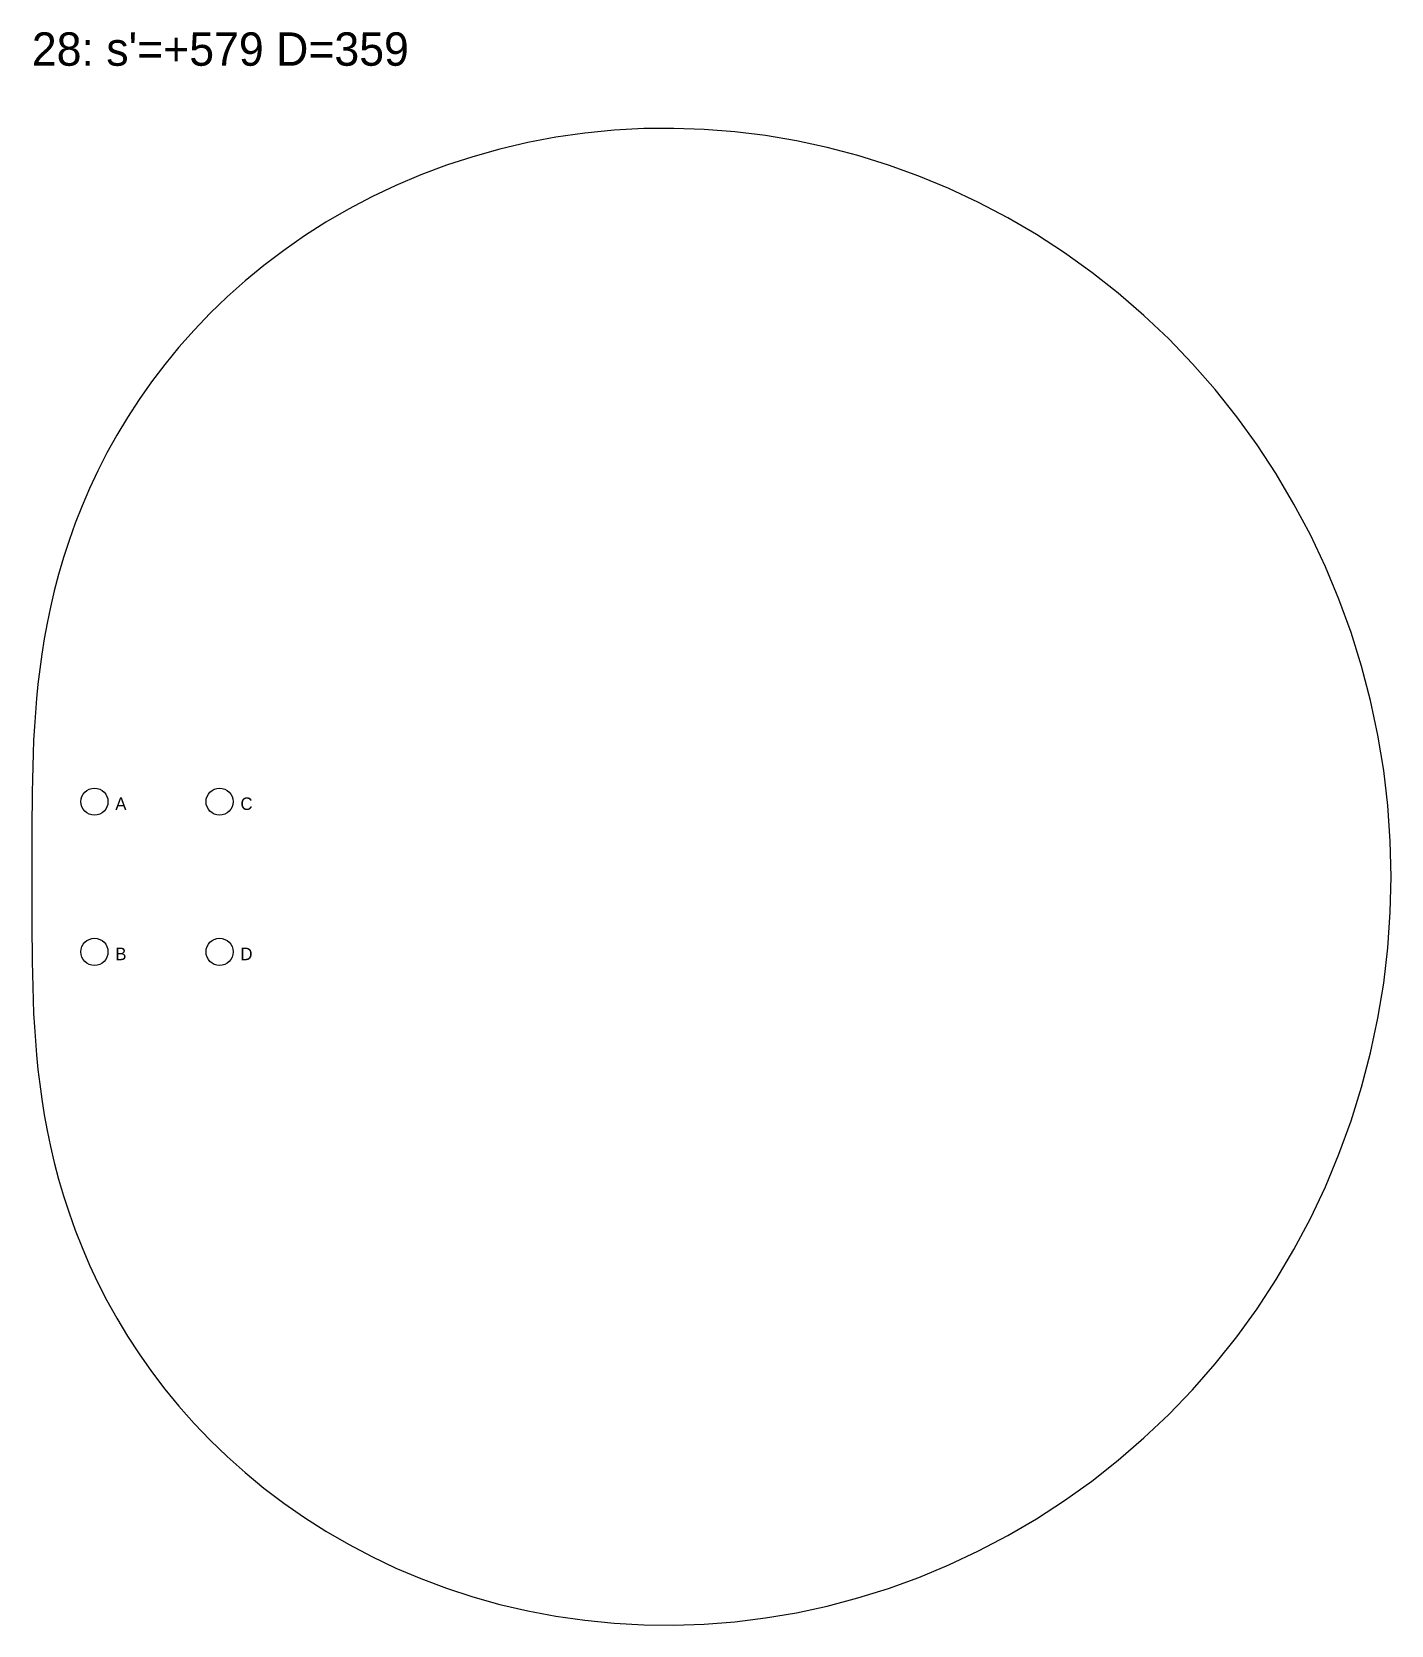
# Model space of a CAD drawing. Header units: millimetres. Extents: x 0 to 326, y -179 to 202.
import ezdxf

# ---------------------------------------------------------------- set-up
doc = ezdxf.new("R2010")
doc.units = ezdxf.units.MM
for name, color, linetype in [('DOWEL', 5, 'CONTINUOUS'), ('SLAB_00', 2, 'CONTINUOUS'), ('TEXT', 1, 'CONTINUOUS')]:
    doc.layers.add(name, color=color, linetype=linetype)

msp = doc.modelspace()

# ---------------------------------------------------------------- linework, layer by layer
at = {"layer": 'DOWEL'}
for centre in [(15, 18), (45, 18), (15, -18), (45, -18)]:
    msp.add_circle(centre, 3.25, dxfattribs=at)
at = {"layer": 'SLAB_00'}
msp.add_lwpolyline([(325.832, 0), (325.633, 8.527), (325.038, 17.033), (324.049, 25.497), (322.668, 33.9), (320.9, 42.22), (318.75, 50.438), (316.225, 58.534), (313.332, 66.489), (310.079, 74.284), (306.478, 81.901), (302.538, 89.322), (298.271, 96.531), (293.69, 103.512), (288.808, 110.25), (283.64, 116.73), (278.202, 122.939), (272.507, 128.865), (266.574, 134.495), (260.419, 139.82), (254.06, 144.83), (247.514, 149.518), (240.8, 153.875), (233.936, 157.896), (226.941, 161.576), (219.835, 164.911), (212.635, 167.898), (205.36, 170.537), (198.031, 172.826), (190.665, 174.767), (183.28, 176.361), (175.896, 177.612), (168.529, 178.523), (161.198, 179.098), (153.918, 179.346), (146.707, 179.271), (139.58, 178.882), (132.552, 178.188), (125.638, 177.198), (118.851, 175.922), (112.204, 174.371), (105.709, 172.557), (99.377, 170.491), (93.219, 168.187), (87.243, 165.658), (81.458, 162.916), (75.871, 159.975), (70.49, 156.851), (65.319, 153.555), (60.362, 150.104), (55.624, 146.511), (51.107, 142.79), (46.812, 138.955), (42.741, 135.022), (38.893, 131.002), (35.266, 126.911), (31.86, 122.76), (28.67, 118.563), (25.694, 114.333), (22.927, 110.08), (20.364, 105.817), (18, 101.553), (15.828, 97.3), (13.841, 93.066), (12.033, 88.86), (10.394, 84.691), (8.918, 80.564), (7.595, 76.488), (6.416, 72.467), (5.374, 68.506), (4.459, 64.61), (3.661, 60.782), (2.971, 57.024), (2.381, 53.338), (1.881, 49.725), (1.462, 46.186), (1.116, 42.718), (0.834, 39.323), (0.609, 35.996), (0.432, 32.737), (0.296, 29.54), (0.195, 26.404), (0.122, 23.323), (0.072, 20.292), (0.039, 17.306), (0.019, 14.36), (0.008, 11.447), (0.002, 8.561), (0, 5.696), (0, 2.845), (0, 0), (0, -2.845), (0, -5.696), (0.002, -8.561), (0.008, -11.447), (0.019, -14.36), (0.039, -17.306), (0.072, -20.292), (0.122, -23.323), (0.195, -26.404), (0.296, -29.54), (0.432, -32.737), (0.609, -35.996), (0.834, -39.323), (1.116, -42.718), (1.462, -46.186), (1.881, -49.725), (2.381, -53.338), (2.971, -57.024), (3.661, -60.782), (4.459, -64.61), (5.374, -68.506), (6.416, -72.467), (7.595, -76.488), (8.918, -80.564), (10.394, -84.691), (12.033, -88.86), (13.841, -93.066), (15.828, -97.3), (18, -101.553), (20.364, -105.817), (22.927, -110.08), (25.694, -114.333), (28.67, -118.563), (31.86, -122.76), (35.266, -126.911), (38.893, -131.002), (42.741, -135.022), (46.812, -138.955), (51.107, -142.79), (55.624, -146.511), (60.362, -150.104), (65.319, -153.555), (70.49, -156.851), (75.871, -159.975), (81.458, -162.916), (87.243, -165.658), (93.219, -168.187), (99.377, -170.491), (105.709, -172.557), (112.204, -174.371), (118.851, -175.922), (125.638, -177.198), (132.552, -178.188), (139.58, -178.882), (146.707, -179.271), (153.918, -179.346), (161.198, -179.098), (168.529, -178.523), (175.896, -177.612), (183.28, -176.361), (190.665, -174.767), (198.031, -172.826), (205.36, -170.537), (212.635, -167.898), (219.835, -164.911), (226.941, -161.576), (233.936, -157.896), (240.8, -153.875), (247.514, -149.518), (254.06, -144.83), (260.419, -139.82), (266.574, -134.495), (272.507, -128.865), (278.202, -122.939), (283.64, -116.73), (288.808, -110.25), (293.69, -103.512), (298.271, -96.531), (302.538, -89.322), (306.478, -81.901), (310.079, -74.284), (313.332, -66.489), (316.225, -58.534), (318.75, -50.438), (320.9, -42.22), (322.668, -33.9), (324.049, -25.497), (325.038, -17.033), (325.633, -8.527)], close=True, dxfattribs=at)

# ---------------------------------------------------------------- texts
at = {"layer": 'DOWEL'}
for s, p in [('A', (20, 16)), ('C', (50, 16)), ('B', (20, -20)), ('D', (50, -20))]:
    msp.add_text(s, height=3, dxfattribs=at).set_placement(p)
at = {"layer": 'TEXT'}
msp.add_text("28: s'=+579 D=359", height=8, dxfattribs=at).set_placement((0, 194.346))

doc.saveas('drawing.dxf')
